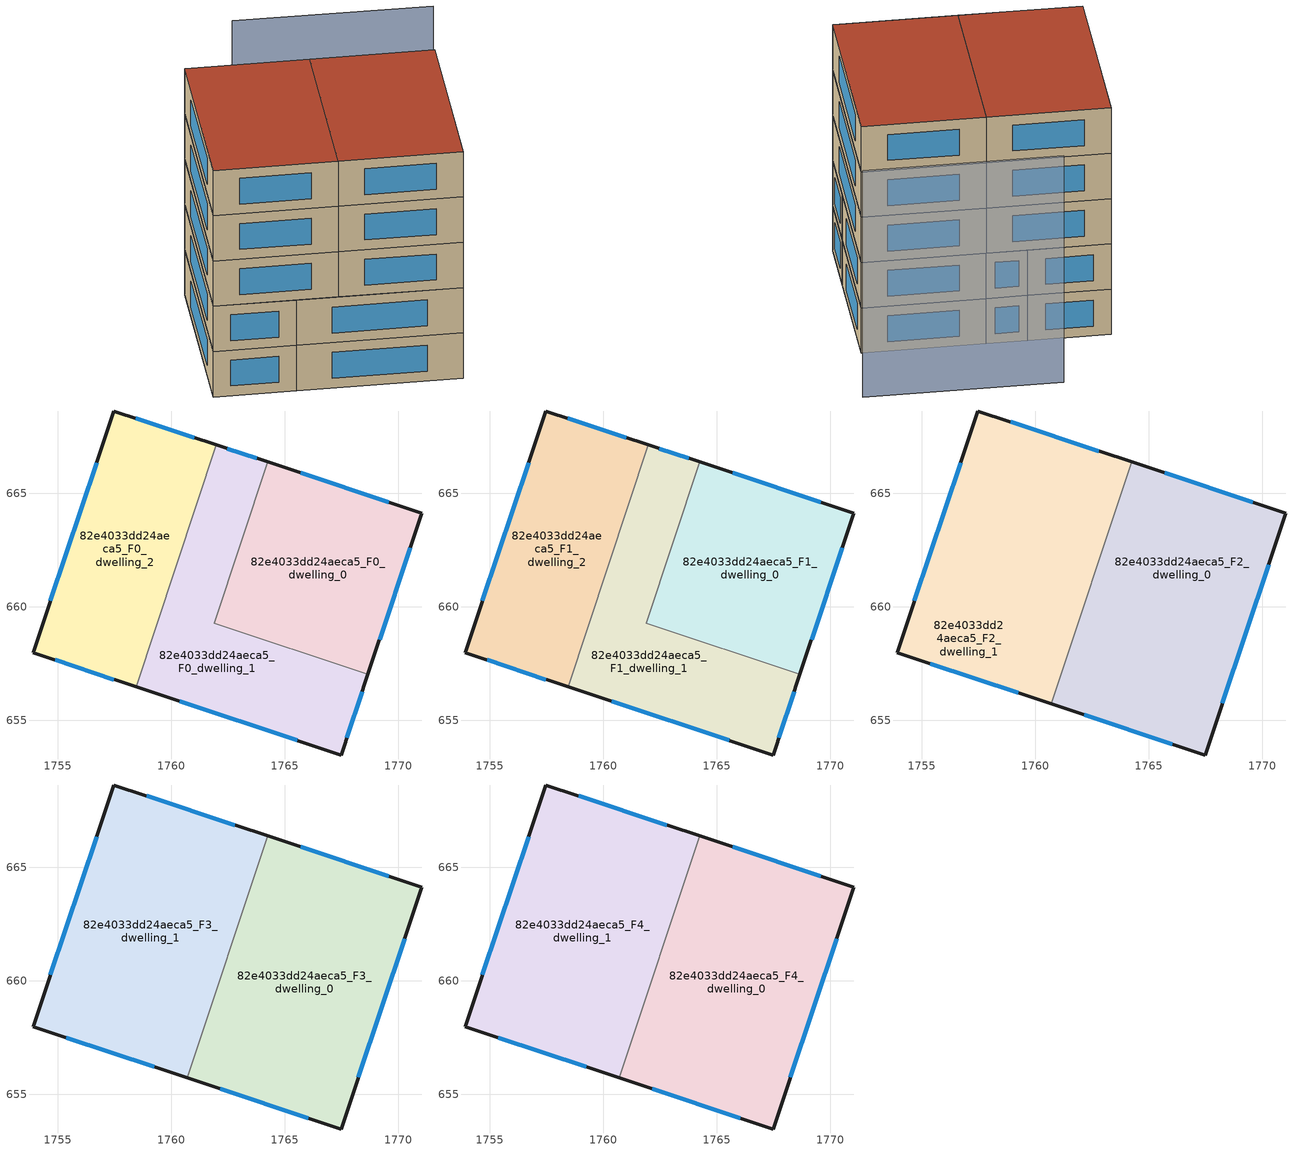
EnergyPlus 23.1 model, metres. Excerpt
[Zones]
82e4033dd24aeca5_F0_dwelling_0
 floor ground (EU_floor_Construction): 1771.05,664.13 1768.67,657.03 1761.9,659.28 1764.26,666.38 z0
 wall outside (EU_wall_Construction): 1768.67,657.03 1771.05,664.13 1764.26,666.38 z0:3
 wall to 82e4033dd24aeca5_F0_dwelling_1 (EU_wall_Construction): 1764.26,666.38 1761.9,659.28 1768.67,657.03 z0:3
 window (EU_Window_Construction): 1769.59,664.62 1765.71,665.9 / 1769.18,658.55 1770.54,662.61 z0.64:2.36
82e4033dd24aeca5_F0_dwelling_1
 floor ground (EU_floor_Construction): 1764.26,666.38 1761.9,659.28 1768.67,657.03 1767.48,653.47 1758.45,656.48 1761.99,667.14 z0
 wall outside (EU_wall_Construction): 1758.45,656.48 1767.48,653.47 1768.67,657.03 / 1764.26,666.38 1761.99,667.14 z0:3
 wall to 82e4033dd24aeca5_F0_dwelling_2 (EU_wall_Construction): 1761.99,667.14 1758.45,656.48 z0:3
 window (EU_Window_Construction): 1767.74,654.24 1768.42,656.27 / 1760.38,655.83 1765.55,654.12 / 1763.77,666.55 1762.48,666.98 z0.64:2.36
82e4033dd24aeca5_F0_dwelling_2
 floor ground (EU_floor_Construction): 1761.99,667.14 1758.45,656.48 1753.92,657.98 1757.48,668.63 z0
 wall outside (EU_wall_Construction): 1761.99,667.14 1757.48,668.63 1753.92,657.98 1758.45,656.48 z0:3
 window (EU_Window_Construction): 1754.89,657.66 1757.48,656.8 / 1756.72,666.35 1754.68,660.26 / 1761.03,667.46 1758.44,668.31 z0.64:2.36
82e4033dd24aeca5_F1_dwelling_0
 floor to 82e4033dd24aeca5_F0_dwelling_0 (EU_floor_Construction): 1771.05,664.13 1768.67,657.03 1761.9,659.28 1764.26,666.38 z3
 wall outside (EU_wall_Construction): 1768.67,657.03 1771.05,664.13 1764.26,666.38 z3:6
 wall to 82e4033dd24aeca5_F1_dwelling_1 (EU_wall_Construction): 1764.26,666.38 1761.9,659.28 1768.67,657.03 z3:6
 window (EU_Window_Construction): 1769.59,664.62 1765.71,665.9 / 1769.18,658.55 1770.54,662.61 z3.64:5.36
82e4033dd24aeca5_F1_dwelling_1
 floor to 82e4033dd24aeca5_F0_dwelling_1 (EU_floor_Construction): 1764.26,666.38 1761.9,659.28 1768.67,657.03 1767.48,653.47 1758.45,656.48 1761.99,667.14 z3
 wall outside (EU_wall_Construction): 1758.45,656.48 1767.48,653.47 1768.67,657.03 / 1764.26,666.38 1761.99,667.14 z3:6
 wall to 82e4033dd24aeca5_F1_dwelling_2 (EU_wall_Construction): 1761.99,667.14 1758.45,656.48 z3:6
 window (EU_Window_Construction): 1767.74,654.24 1768.42,656.27 / 1760.38,655.83 1765.55,654.12 / 1763.77,666.55 1762.48,666.98 z3.64:5.36
82e4033dd24aeca5_F1_dwelling_2
 floor to 82e4033dd24aeca5_F0_dwelling_2 (EU_floor_Construction): 1761.99,667.14 1758.45,656.48 1753.92,657.98 1757.48,668.63 z3
 wall outside (EU_wall_Construction): 1761.99,667.14 1757.48,668.63 1753.92,657.98 1758.45,656.48 z3:6
 window (EU_Window_Construction): 1754.89,657.66 1757.48,656.8 / 1756.72,666.35 1754.68,660.26 / 1761.03,667.46 1758.44,668.31 z3.64:5.36
82e4033dd24aeca5_F2_dwelling_0
 floor to 82e4033dd24aeca5_F1_dwelling_0 (EU_floor_Construction): 1771.05,664.13 1768.67,657.03 1761.9,659.28 1764.26,666.38 z6
 floor to 82e4033dd24aeca5_F1_dwelling_1 (EU_floor_Construction): 1764.25,666.39 1761.9,659.28 1768.67,657.03 1767.48,653.47 1760.71,655.73 z6
 wall outside (EU_wall_Construction): 1760.71,655.73 1767.48,653.47 1771.05,664.13 1764.25,666.39 z6:9
 wall to 82e4033dd24aeca5_F2_dwelling_1 (EU_wall_Construction): 1764.25,666.39 1760.71,655.73 z6:9
 window (EU_Window_Construction): 1762.16,655.24 1766.03,653.96 / 1769.59,664.62 1765.71,665.9 / 1768.25,655.76 1770.28,661.85 z6.64:8.36
82e4033dd24aeca5_F2_dwelling_1
 floor to 82e4033dd24aeca5_F1_dwelling_1 (EU_floor_Construction): 1764.25,666.39 1760.71,655.73 1758.45,656.48 1761.99,667.14 z6
 floor to 82e4033dd24aeca5_F1_dwelling_2 (EU_floor_Construction): 1761.99,667.14 1758.45,656.48 1753.92,657.98 z6; 1761.99,667.14 1753.92,657.98 1757.48,668.63 z6
 wall outside (EU_wall_Construction): 1764.25,666.39 1757.48,668.63 1753.92,657.98 1760.71,655.73 z6:9
 window (EU_Window_Construction): 1762.8,666.87 1758.93,668.15 / 1755.37,657.5 1759.26,656.21 / 1756.72,666.35 1754.68,660.26 z6.64:8.36
82e4033dd24aeca5_F3_dwelling_0
 floor to 82e4033dd24aeca5_F2_dwelling_0 (EU_floor_Construction): 1771.05,664.13 1767.48,653.47 1760.71,655.73 1764.25,666.39 z9
 wall outside (EU_wall_Construction): 1760.71,655.73 1767.48,653.47 1771.05,664.13 1764.25,666.39 z9:12
 wall to 82e4033dd24aeca5_F3_dwelling_1 (EU_wall_Construction): 1764.25,666.39 1760.71,655.73 z9:12
 window (EU_Window_Construction): 1762.16,655.24 1766.03,653.96 / 1769.59,664.62 1765.71,665.9 / 1768.25,655.76 1770.28,661.85 z9.64:11.36
82e4033dd24aeca5_F3_dwelling_1
 floor to 82e4033dd24aeca5_F2_dwelling_1 (EU_floor_Construction): 1764.25,666.39 1760.71,655.73 1753.92,657.98 1757.48,668.63 z9
 wall outside (EU_wall_Construction): 1764.25,666.39 1757.48,668.63 1753.92,657.98 1760.71,655.73 z9:12
 window (EU_Window_Construction): 1762.8,666.87 1758.93,668.15 / 1755.37,657.5 1759.26,656.21 / 1756.72,666.35 1754.68,660.26 z9.64:11.36
82e4033dd24aeca5_F4_dwelling_0
 floor to 82e4033dd24aeca5_F3_dwelling_0 (EU_floor_Construction): 1771.05,664.13 1767.48,653.47 1760.71,655.73 1764.25,666.39 z12
 wall outside (EU_wall_Construction): 1760.71,655.73 1767.48,653.47 1771.05,664.13 1764.25,666.39 z12:15
 wall to 82e4033dd24aeca5_F4_dwelling_1 (EU_wall_Construction): 1764.25,666.39 1760.71,655.73 z12:15
 window (EU_Window_Construction): 1762.16,655.24 1766.03,653.96 / 1769.59,664.62 1765.71,665.9 / 1768.25,655.76 1770.28,661.85 z12.64:14.36
 roof outside (EU_roof_Construction): 1767.48,653.47 1771.05,664.13 1764.25,666.39 1760.71,655.73 z15
82e4033dd24aeca5_F4_dwelling_1
 floor to 82e4033dd24aeca5_F3_dwelling_1 (EU_floor_Construction): 1764.25,666.39 1760.71,655.73 1753.92,657.98 1757.48,668.63 z12
 wall outside (EU_wall_Construction): 1764.25,666.39 1757.48,668.63 1753.92,657.98 1760.71,655.73 z12:15
 window (EU_Window_Construction): 1762.8,666.87 1758.93,668.15 / 1755.37,657.5 1759.26,656.21 / 1756.72,666.35 1754.68,660.26 z12.64:14.36
 roof outside (EU_roof_Construction): 1760.71,655.73 1764.25,666.39 1757.48,668.63 1753.92,657.98 z15
shading: 1773.08,668.43 1762.21,672.12 z0:15
[Building]
EU S2 Campaign: North Axis=0; Terrain=City; Solar Distribution=FullExterior
[Site:Location]
Yerevan-Zvartnots.Intl.AP: Latitude=40.15; Longitude=44.383; Time Zone=4; Elevation=854
[SizingPeriod:WeatherFileDays]
AnnualSizingPeriod: Begin Month=1; Begin Day of Month=1; End Month=12; End Day of Month=31; Day of Week for Start Day=Monday; Use Weather File Daylight Saving Period=No; Use Weather File Rain and Snow Indicators=No
[MATERIAL]
EU_InternalMass_Material: Roughness=MediumRough; Thickness=0.1; Conductivity=1; Density=1800; Specific Heat=900; Thermal Absorptance=0.9; Solar Absorptance=0.7; Visible Absorptance=0.7
[MATERIAL:NOMASS] Roughness=MediumRough; Thermal Absorptance=0.9; Solar Absorptance=0.7; Visible Absorptance=0.7
Name | Thermal Resistance
EU_wall_NoMass | 1.05043
EU_roof_NoMass | 1.45357
EU_floor_NoMass | 0.478065
[WINDOWMATERIAL:SIMPLEGLAZINGSYSTEM]
EU_Window_SimpleGlazing: UFactor=2.5566; Solar Heat Gain Coefficient=0.75; Visible Transmittance=0.75
[CONSTRUCTION]
EU_wall_Construction: EU_wall_NoMass
EU_roof_Construction: EU_roof_NoMass
EU_floor_Construction: EU_floor_NoMass
EU_Window_Construction: EU_Window_SimpleGlazing
EU_InternalMass_Construction: EU_InternalMass_Material
[ZONE] Type=1; Multiplier=1; Ceiling Height=autocalculate; Floor Area=autocalculate; Part of Total Floor Area=Yes
Name | Volume
82e4033dd24aeca5_F0_dwelling_0 | 160.604
82e4033dd24aeca5_F1_dwelling_0; 82e4033dd24aeca5_F1_dwelling_1 | 160.603
82e4033dd24aeca5_F2_dwelling_0 | 240.829
82e4033dd24aeca5_F3_dwelling_0; 82e4033dd24aeca5_F4_dwelling_0 | 240.875
82e4033dd24aeca5_F0_dwelling_1 | 160.602
82e4033dd24aeca5_F2_dwelling_1 | 240.89
82e4033dd24aeca5_F3_dwelling_1; 82e4033dd24aeca5_F4_dwelling_1 | 240.891
82e4033dd24aeca5_F0_dwelling_2 | 160.59
82e4033dd24aeca5_F1_dwelling_2 | 160.589
[INTERNALMASS] Construction=EU_InternalMass_Construction
Name | Zone or ZoneList | Surface Area
82e4033dd24aeca5_F0_dwelling_0_EU_InternalMass | 82e4033dd24aeca5_F0_dwelling_0 | 53.532
82e4033dd24aeca5_F0_dwelling_1_EU_InternalMass | 82e4033dd24aeca5_F0_dwelling_1 | 53.5342
82e4033dd24aeca5_F0_dwelling_2_EU_InternalMass | 82e4033dd24aeca5_F0_dwelling_2 | 53.5286
82e4033dd24aeca5_F1_dwelling_0_EU_InternalMass | 82e4033dd24aeca5_F1_dwelling_0 | 53.532
82e4033dd24aeca5_F1_dwelling_1_EU_InternalMass | 82e4033dd24aeca5_F1_dwelling_1 | 53.5342
82e4033dd24aeca5_F1_dwelling_2_EU_InternalMass | 82e4033dd24aeca5_F1_dwelling_2 | 53.5286
82e4033dd24aeca5_F2_dwelling_0_EU_InternalMass | 82e4033dd24aeca5_F2_dwelling_0 | 80.2917
82e4033dd24aeca5_F2_dwelling_1_EU_InternalMass | 82e4033dd24aeca5_F2_dwelling_1 | 80.2954
82e4033dd24aeca5_F3_dwelling_0_EU_InternalMass | 82e4033dd24aeca5_F3_dwelling_0 | 80.2917
82e4033dd24aeca5_F3_dwelling_1_EU_InternalMass | 82e4033dd24aeca5_F3_dwelling_1 | 80.2954
82e4033dd24aeca5_F4_dwelling_0_EU_InternalMass | 82e4033dd24aeca5_F4_dwelling_0 | 80.2917
82e4033dd24aeca5_F4_dwelling_1_EU_InternalMass | 82e4033dd24aeca5_F4_dwelling_1 | 80.2954
[OTHEREQUIPMENT] Fuel Type=Electricity; Design Level Calculation Method=Watts/Area; Power per Zone Floor Area=1; Fraction Latent=0; Fraction Radiant=0; Fraction Lost=0; Carbon Dioxide Generation Rate=0; EndUse Subcategory=EU_Step8_InternalGains
Name | Zone or ZoneList or Space or SpaceList | Schedule
EU_Step8_InternalGain_82e4033dd24aeca5_F0_dwelling_0_f000 | 82e4033dd24aeca5_F0_dwelling_0 | EU_Step8_GainSchedule_82e4033dd24aeca5_F0_dwelling_0_f000
EU_Step8_InternalGain_82e4033dd24aeca5_F0_dwelling_1_f000 | 82e4033dd24aeca5_F0_dwelling_1 | EU_Step8_GainSchedule_82e4033dd24aeca5_F0_dwelling_1_f000
EU_Step8_InternalGain_82e4033dd24aeca5_F0_dwelling_2_f000 | 82e4033dd24aeca5_F0_dwelling_2 | EU_Step8_GainSchedule_82e4033dd24aeca5_F0_dwelling_2_f000
EU_Step8_InternalGain_82e4033dd24aeca5_F1_dwelling_0_f000 | 82e4033dd24aeca5_F1_dwelling_0 | EU_Step8_GainSchedule_82e4033dd24aeca5_F1_dwelling_0_f000
EU_Step8_InternalGain_82e4033dd24aeca5_F1_dwelling_1_f000 | 82e4033dd24aeca5_F1_dwelling_1 | EU_Step8_GainSchedule_82e4033dd24aeca5_F1_dwelling_1_f000
EU_Step8_InternalGain_82e4033dd24aeca5_F1_dwelling_2_f000 | 82e4033dd24aeca5_F1_dwelling_2 | EU_Step8_GainSchedule_82e4033dd24aeca5_F1_dwelling_2_f000
EU_Step8_InternalGain_82e4033dd24aeca5_F2_dwelling_0_f000 | 82e4033dd24aeca5_F2_dwelling_0 | EU_Step8_GainSchedule_82e4033dd24aeca5_F2_dwelling_0_f000
EU_Step8_InternalGain_82e4033dd24aeca5_F2_dwelling_1_f000 | 82e4033dd24aeca5_F2_dwelling_1 | EU_Step8_GainSchedule_82e4033dd24aeca5_F2_dwelling_1_f000
EU_Step8_InternalGain_82e4033dd24aeca5_F3_dwelling_0_f000 | 82e4033dd24aeca5_F3_dwelling_0 | EU_Step8_GainSchedule_82e4033dd24aeca5_F3_dwelling_0_f000
EU_Step8_InternalGain_82e4033dd24aeca5_F3_dwelling_1_f000 | 82e4033dd24aeca5_F3_dwelling_1 | EU_Step8_GainSchedule_82e4033dd24aeca5_F3_dwelling_1_f000
EU_Step8_InternalGain_82e4033dd24aeca5_F4_dwelling_0_f000 | 82e4033dd24aeca5_F4_dwelling_0 | EU_Step8_GainSchedule_82e4033dd24aeca5_F4_dwelling_0_f000
EU_Step8_InternalGain_82e4033dd24aeca5_F4_dwelling_1_f000 | 82e4033dd24aeca5_F4_dwelling_1 | EU_Step8_GainSchedule_82e4033dd24aeca5_F4_dwelling_1_f000
[ZONEVENTILATION:DESIGNFLOWRATE] Schedule=EU_AlwaysOn; Design Flow Rate Calculation Method=AirChanges/Hour; Air Changes per Hour=0.557805; Ventilation Type=Natural; Fan Pressure Rise=0; Fan Total Efficiency=1; Constant Term Coefficient=1; Temperature Term Coefficient=0; Velocity Term Coefficient=0; Velocity Squared Term Coefficient=0; Minimum Indoor Temperature=-100; Maximum Indoor Temperature=100; Delta Temperature=-100; Minimum Outdoor Temperature=-100; Maximum Outdoor Temperature=100; Maximum Wind Speed=40
Name | Zone or ZoneList or Space or SpaceList
EU_ConstantAir_82e4033dd24aeca5_F0_dwelling_0 | 82e4033dd24aeca5_F0_dwelling_0
EU_ConstantAir_82e4033dd24aeca5_F0_dwelling_1 | 82e4033dd24aeca5_F0_dwelling_1
EU_ConstantAir_82e4033dd24aeca5_F0_dwelling_2 | 82e4033dd24aeca5_F0_dwelling_2
EU_ConstantAir_82e4033dd24aeca5_F1_dwelling_0 | 82e4033dd24aeca5_F1_dwelling_0
EU_ConstantAir_82e4033dd24aeca5_F1_dwelling_1 | 82e4033dd24aeca5_F1_dwelling_1
EU_ConstantAir_82e4033dd24aeca5_F1_dwelling_2 | 82e4033dd24aeca5_F1_dwelling_2
EU_ConstantAir_82e4033dd24aeca5_F2_dwelling_0 | 82e4033dd24aeca5_F2_dwelling_0
EU_ConstantAir_82e4033dd24aeca5_F2_dwelling_1 | 82e4033dd24aeca5_F2_dwelling_1
EU_ConstantAir_82e4033dd24aeca5_F3_dwelling_0 | 82e4033dd24aeca5_F3_dwelling_0
EU_ConstantAir_82e4033dd24aeca5_F3_dwelling_1 | 82e4033dd24aeca5_F3_dwelling_1
EU_ConstantAir_82e4033dd24aeca5_F4_dwelling_0 | 82e4033dd24aeca5_F4_dwelling_0
EU_ConstantAir_82e4033dd24aeca5_F4_dwelling_1 | 82e4033dd24aeca5_F4_dwelling_1
[HVACTEMPLATE:THERMOSTAT] Constant Heating Setpoint=20; Constant Cooling Setpoint=50
EU_HeatOnly_82e4033dd24aeca5_F0_dwelling_0; EU_HeatOnly_82e4033dd24aeca5_F0_dwelling_1; EU_HeatOnly_82e4033dd24aeca5_F0_dwelling_2; EU_HeatOnly_82e4033dd24aeca5_F1_dwelling_0; EU_HeatOnly_82e4033dd24aeca5_F1_dwelling_1; EU_HeatOnly_82e4033dd24aeca5_F1_dwelling_2; EU_HeatOnly_82e4033dd24aeca5_F2_dwelling_0; EU_HeatOnly_82e4033dd24aeca5_F2_dwelling_1; EU_HeatOnly_82e4033dd24aeca5_F3_dwelling_0; EU_HeatOnly_82e4033dd24aeca5_F3_dwelling_1; EU_HeatOnly_82e4033dd24aeca5_F4_dwelling_0; EU_HeatOnly_82e4033dd24aeca5_F4_dwelling_1
[HVACTEMPLATE:ZONE:IDEALLOADSAIRSYSTEM] System Availability Schedule=EU_AlwaysOn; Maximum Heating Supply Air Temperature=50; Minimum Cooling Supply Air Temperature=13; Maximum Heating Supply Air Humidity Ratio=0.0156; Minimum Cooling Supply Air Humidity Ratio=0.0077; Heating Limit=NoLimit; Cooling Limit=NoLimit; Heating Availability Schedule=EU_AlwaysOn; Cooling Availability Schedule=EU_CoolingOff; Dehumidification Control Type=ConstantSensibleHeatRatio; Cooling Sensible Heat Ratio=0.7; Dehumidification Setpoint=60; Humidification Control Type=None; Humidification Setpoint=30; Outdoor Air Method=None; Outdoor Air Flow Rate per Person=0.00944; Outdoor Air Flow Rate per Zone Floor Area=0; Outdoor Air Flow Rate per Zone=0; Demand Controlled Ventilation Type=None; Outdoor Air Economizer Type=NoEconomizer; Heat Recovery Type=None; Sensible Heat Recovery Effectiveness=0.7; Latent Heat Recovery Effectiveness=0.65
Name | Template Thermostat
82e4033dd24aeca5_F0_dwelling_0 | EU_HeatOnly_82e4033dd24aeca5_F0_dwelling_0
82e4033dd24aeca5_F0_dwelling_1 | EU_HeatOnly_82e4033dd24aeca5_F0_dwelling_1
82e4033dd24aeca5_F0_dwelling_2 | EU_HeatOnly_82e4033dd24aeca5_F0_dwelling_2
82e4033dd24aeca5_F1_dwelling_0 | EU_HeatOnly_82e4033dd24aeca5_F1_dwelling_0
82e4033dd24aeca5_F1_dwelling_1 | EU_HeatOnly_82e4033dd24aeca5_F1_dwelling_1
82e4033dd24aeca5_F1_dwelling_2 | EU_HeatOnly_82e4033dd24aeca5_F1_dwelling_2
82e4033dd24aeca5_F2_dwelling_0 | EU_HeatOnly_82e4033dd24aeca5_F2_dwelling_0
82e4033dd24aeca5_F2_dwelling_1 | EU_HeatOnly_82e4033dd24aeca5_F2_dwelling_1
82e4033dd24aeca5_F3_dwelling_0 | EU_HeatOnly_82e4033dd24aeca5_F3_dwelling_0
82e4033dd24aeca5_F3_dwelling_1 | EU_HeatOnly_82e4033dd24aeca5_F3_dwelling_1
82e4033dd24aeca5_F4_dwelling_0 | EU_HeatOnly_82e4033dd24aeca5_F4_dwelling_0
82e4033dd24aeca5_F4_dwelling_1 | EU_HeatOnly_82e4033dd24aeca5_F4_dwelling_1
[SIZING:ZONE] Zone Cooling Design Supply Air Temperature Input Method=SupplyAirTemperature; Zone Cooling Design Supply Air Temperature=13; Zone Heating Design Supply Air Temperature Input Method=SupplyAirTemperature; Zone Heating Design Supply Air Temperature=50; Zone Cooling Design Supply Air Humidity Ratio=0.008; Zone Heating Design Supply Air Humidity Ratio=0.008; Cooling Design Air Flow Method=DesignDay; Cooling Design Air Flow Rate=0; Cooling Minimum Air Flow per Zone Floor Area=0.000762; Cooling Minimum Air Flow=0; Cooling Minimum Air Flow Fraction=0.2; Heating Design Air Flow Method=DesignDay; Heating Design Air Flow Rate=0; Heating Maximum Air Flow per Zone Floor Area=0.002032; Heating Maximum Air Flow=0.141576; Heating Maximum Air Flow Fraction=0.3; Account for Dedicated Outdoor Air System=No; Dedicated Outdoor Air System Control Strategy=NeutralSupplyAir; Dedicated Outdoor Air Low Setpoint Temperature for Design=autosize; Dedicated Outdoor Air High Setpoint Temperature for Design=autosize; Zone Load Sizing Method=Sensible Load Only No Latent Load; Zone Latent Cooling Design Supply Air Humidity Ratio Input Method=HumidityRatioDifference; Zone Cooling Design Supply Air Humidity Ratio Difference=0.005; Zone Latent Heating Design Supply Air Humidity Ratio Input Method=HumidityRatioDifference; Zone Humidification Design Supply Air Humidity Ratio Difference=0.005
82e4033dd24aeca5_F0_dwelling_0; 82e4033dd24aeca5_F0_dwelling_1; 82e4033dd24aeca5_F0_dwelling_2; 82e4033dd24aeca5_F1_dwelling_0; 82e4033dd24aeca5_F1_dwelling_1; 82e4033dd24aeca5_F1_dwelling_2; 82e4033dd24aeca5_F2_dwelling_0; 82e4033dd24aeca5_F2_dwelling_1; 82e4033dd24aeca5_F3_dwelling_0; 82e4033dd24aeca5_F3_dwelling_1; 82e4033dd24aeca5_F4_dwelling_0; 82e4033dd24aeca5_F4_dwelling_1
[SCHEDULE:CONSTANT]
Name | Hourly Value
EU_AlwaysOn | 1
EU_CoolingOff | 0
[SCHEDULE:FILE] Column Number=1; Rows to Skip at Top=0; Number of Hours of Data=8760; Column Separator=Comma; Interpolate to Timestep=No; Minutes per Item=60; Adjust Schedule for Daylight Savings=Yes
Name | File
EU_Step8_GainSchedule_82e4033dd24aeca5_F0_dwelling_0_f000 | ../../schedules/82e4033dd24aeca5/82e4033dd24aeca5_F0_dwelling_0_f000_gain.csv
EU_Step8_GainSchedule_82e4033dd24aeca5_F0_dwelling_1_f000 | ../../schedules/82e4033dd24aeca5/82e4033dd24aeca5_F0_dwelling_1_f000_gain.csv
EU_Step8_GainSchedule_82e4033dd24aeca5_F0_dwelling_2_f000 | ../../schedules/82e4033dd24aeca5/82e4033dd24aeca5_F0_dwelling_2_f000_gain.csv
EU_Step8_GainSchedule_82e4033dd24aeca5_F1_dwelling_0_f000 | ../../schedules/82e4033dd24aeca5/82e4033dd24aeca5_F1_dwelling_0_f000_gain.csv
EU_Step8_GainSchedule_82e4033dd24aeca5_F1_dwelling_1_f000 | ../../schedules/82e4033dd24aeca5/82e4033dd24aeca5_F1_dwelling_1_f000_gain.csv
EU_Step8_GainSchedule_82e4033dd24aeca5_F1_dwelling_2_f000 | ../../schedules/82e4033dd24aeca5/82e4033dd24aeca5_F1_dwelling_2_f000_gain.csv
EU_Step8_GainSchedule_82e4033dd24aeca5_F2_dwelling_0_f000 | ../../schedules/82e4033dd24aeca5/82e4033dd24aeca5_F2_dwelling_0_f000_gain.csv
EU_Step8_GainSchedule_82e4033dd24aeca5_F2_dwelling_1_f000 | ../../schedules/82e4033dd24aeca5/82e4033dd24aeca5_F2_dwelling_1_f000_gain.csv
EU_Step8_GainSchedule_82e4033dd24aeca5_F3_dwelling_0_f000 | ../../schedules/82e4033dd24aeca5/82e4033dd24aeca5_F3_dwelling_0_f000_gain.csv
EU_Step8_GainSchedule_82e4033dd24aeca5_F3_dwelling_1_f000 | ../../schedules/82e4033dd24aeca5/82e4033dd24aeca5_F3_dwelling_1_f000_gain.csv
EU_Step8_GainSchedule_82e4033dd24aeca5_F4_dwelling_0_f000 | ../../schedules/82e4033dd24aeca5/82e4033dd24aeca5_F4_dwelling_0_f000_gain.csv
EU_Step8_GainSchedule_82e4033dd24aeca5_F4_dwelling_1_f000 | ../../schedules/82e4033dd24aeca5/82e4033dd24aeca5_F4_dwelling_1_f000_gain.csv
